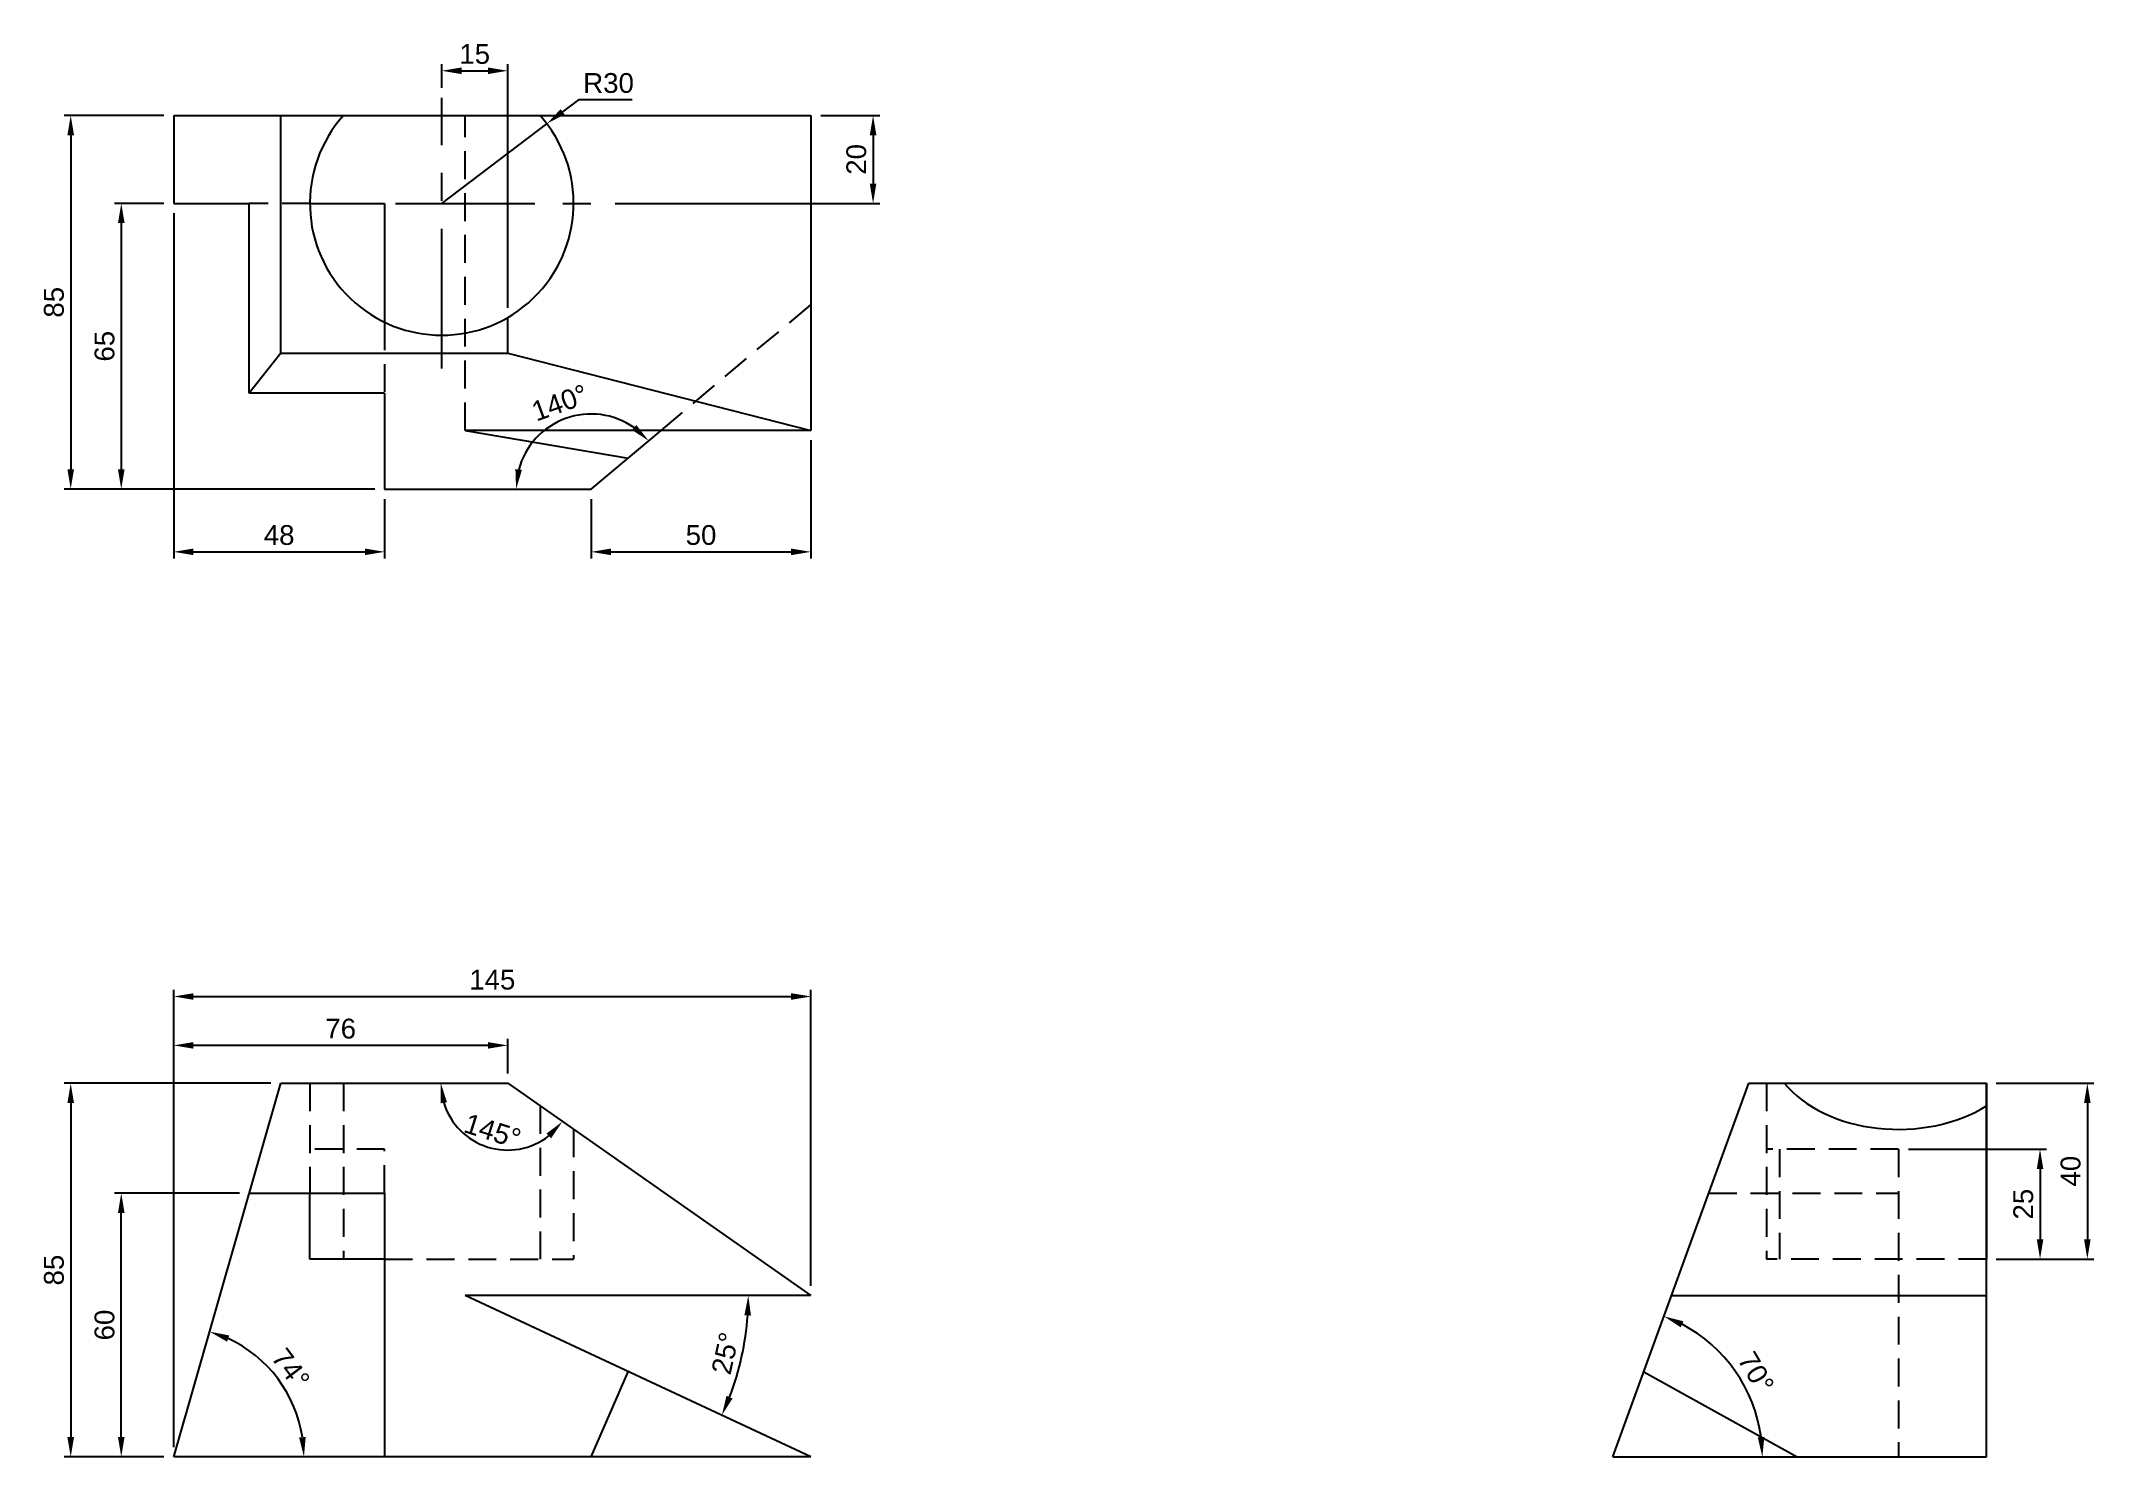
# Model space of a CAD drawing. Header units: millimetres. Extents: x 48 to 515, y 72 to 394.
import ezdxf

# ---------------------------------------------------------------- set-up
doc = ezdxf.new("R2010")
doc.units = ezdxf.units.MM
doc.linetypes.add('CENTER', pattern=[50.8, 31.75, -6.35, 6.35, -6.35])
doc.linetypes.add('HIDDEN', pattern=[9.525, 6.35, -3.175])
for name, color, linetype in [('center', 3, 'CENTER'), ('dim', 1, 'Continuous'), ('hidden', 2, 'HIDDEN'), ('model', 7, 'Continuous')]:
    doc.layers.add(name, color=color, linetype=linetype)
doc.styles.get("Standard").update_dxf_attribs({"font": 'arial.ttf'})
doc.dimstyles.new('ISO-25', dxfattribs={"dimscale": 1.5, "dimtxt": 3, "dimasz": 3, "dimexe": 1, "dimexo": 1.5, "dimgap": 1, "dimtad": 1, "dimtoh": 1, "dimtxsty": 'Standard', "dimcen": 0, "dimadec": 0, "dimazin": 0, "dimtfac": 1, "dimtmove": 0, "dimatfit": 3, "dimfxl": 1, "dimarcsym": 0})

# ---------------------------------------------------------------- blocks, each defined once
blk = doc.blocks.new('*D2')
at = {"layer": 'Defpoints', "color": 0, "transparency": 16777216}
for p in [(77.85, 376.87), (54.42, 291.87), (125.85, 291.87)]:
    blk.add_point(p, dxfattribs=at)
at = {"layer": 'dim', "color": 0, "lineweight": -2, "transparency": 16777216}
for p, q in [((75.6, 376.87), (52.92, 376.87)), ((54.42, 372.37), (54.42, 296.37)), ((123.6, 291.87), (52.92, 291.87))]:
    blk.add_line(p, q, dxfattribs=at)
at = {"layer": 'dim', "color": 0, "transparency": 16777216}
for points in [[(53.67, 372.37), (55.17, 372.37), (54.42, 376.87)], [(53.67, 296.37), (55.17, 296.37), (54.42, 291.87)]]:
    blk.add_solid(points, dxfattribs=at)
at = {"layer": 'dim', "color": 0, "transparency": 16777216, "insert": (50.62, 334.37), "char_height": 4.5, "attachment_point": 5, "rotation": 90}
blk.add_mtext('85', dxfattribs=at)
blk = doc.blocks.new('*D3')
at = {"layer": 'Defpoints', "color": 0, "transparency": 16777216}
for p in [(77.85, 356.87), (65.92, 291.87), (125.85, 291.87)]:
    blk.add_point(p, dxfattribs=at)
at = {"layer": 'dim', "color": 0, "lineweight": -2, "transparency": 16777216}
for p, q in [((75.6, 356.87), (64.42, 356.87)), ((65.92, 352.37), (65.92, 296.37)), ((123.6, 291.87), (64.42, 291.87))]:
    blk.add_line(p, q, dxfattribs=at)
at = {"layer": 'dim', "color": 0, "transparency": 16777216}
for points in [[(65.17, 352.37), (66.67, 352.37), (65.92, 356.87)], [(65.17, 296.37), (66.67, 296.37), (65.92, 291.87)]]:
    blk.add_solid(points, dxfattribs=at)
at = {"layer": 'dim', "color": 0, "transparency": 16777216, "insert": (62.13, 324.37), "char_height": 4.5, "attachment_point": 5, "rotation": 90}
blk.add_mtext('65', dxfattribs=at)
blk = doc.blocks.new('*D4')
at = {"layer": 'Defpoints', "color": 0, "transparency": 16777216}
for p in [(77.85, 356.87), (125.85, 291.87), (125.85, 277.6)]:
    blk.add_point(p, dxfattribs=at)
at = {"layer": 'dim', "color": 0, "lineweight": -2, "transparency": 16777216}
for p, q in [((77.85, 354.62), (77.85, 276.1)), ((125.85, 289.62), (125.85, 276.1)), ((82.35, 277.6), (121.35, 277.6))]:
    blk.add_line(p, q, dxfattribs=at)
at = {"layer": 'dim', "color": 0, "transparency": 16777216}
for points in [[(82.35, 278.35), (82.35, 276.85), (77.85, 277.6)], [(121.35, 278.35), (121.35, 276.85), (125.85, 277.6)]]:
    blk.add_solid(points, dxfattribs=at)
at = {"layer": 'dim', "color": 0, "transparency": 16777216, "insert": (101.85, 281.4), "char_height": 4.5, "attachment_point": 5}
blk.add_mtext('48', dxfattribs=at)
blk = doc.blocks.new('*D5')
at = {"layer": 'Defpoints', "color": 0, "transparency": 16777216}
for p in [(222.85, 305.23), (172.85, 291.87), (222.85, 277.6)]:
    blk.add_point(p, dxfattribs=at)
at = {"layer": 'dim', "color": 0, "lineweight": -2, "transparency": 16777216}
for p, q in [((222.85, 302.98), (222.85, 276.1)), ((172.85, 289.62), (172.85, 276.1)), ((177.35, 277.6), (218.35, 277.6))]:
    blk.add_line(p, q, dxfattribs=at)
at = {"layer": 'dim', "color": 0, "transparency": 16777216}
for points in [[(177.35, 278.35), (177.35, 276.85), (172.85, 277.6)], [(218.35, 278.35), (218.35, 276.85), (222.85, 277.6)]]:
    blk.add_solid(points, dxfattribs=at)
at = {"layer": 'dim', "color": 0, "transparency": 16777216, "insert": (197.85, 281.4), "char_height": 4.5, "attachment_point": 5}
blk.add_mtext('50', dxfattribs=at)
blk = doc.blocks.new('*D6')
at = {"layer": 'Defpoints', "color": 0, "transparency": 16777216}
for p in [(222.85, 376.87), (176.03, 356.87), (237, 356.87)]:
    blk.add_point(p, dxfattribs=at)
at = {"layer": 'dim', "color": 0, "lineweight": -2, "transparency": 16777216}
for p, q in [((225.1, 376.87), (238.5, 376.87)), ((237, 372.37), (237, 361.37)), ((178.28, 356.87), (238.5, 356.87))]:
    blk.add_line(p, q, dxfattribs=at)
at = {"layer": 'dim', "color": 0, "transparency": 16777216}
for points in [[(236.25, 372.37), (237.75, 372.37), (237, 376.87)], [(236.25, 361.37), (237.75, 361.37), (237, 356.87)]]:
    blk.add_solid(points, dxfattribs=at)
at = {"layer": 'dim', "color": 0, "transparency": 16777216, "insert": (233.2, 366.87), "char_height": 4.5, "attachment_point": 5, "rotation": 90}
blk.add_mtext('20', dxfattribs=at)
blk = doc.blocks.new('*D7')
at = {"layer": 'Defpoints', "color": 0, "transparency": 16777216}
for p in [(153.85, 387.03), (138.85, 380.9), (153.85, 330.89)]:
    blk.add_point(p, dxfattribs=at)
at = {"layer": 'dim', "color": 0, "lineweight": -2, "transparency": 16777216}
for p, q in [((138.85, 383.15), (138.85, 388.53)), ((153.85, 333.14), (153.85, 388.53)), ((143.35, 387.03), (149.35, 387.03))]:
    blk.add_line(p, q, dxfattribs=at)
at = {"layer": 'dim', "color": 0, "transparency": 16777216}
for points in [[(143.35, 387.78), (143.35, 386.28), (138.85, 387.03)], [(149.35, 387.78), (149.35, 386.28), (153.85, 387.03)]]:
    blk.add_solid(points, dxfattribs=at)
at = {"layer": 'dim', "color": 0, "transparency": 16777216, "insert": (146.35, 390.83), "char_height": 4.5, "attachment_point": 5}
blk.add_mtext('15', dxfattribs=at)
blk = doc.blocks.new('*D8')
at = {"layer": 'Defpoints', "color": 0, "transparency": 16777216}
for p in [(222.85, 176.46), (222.85, 108.42), (77.85, 71.73)]:
    blk.add_point(p, dxfattribs=at)
at = {"layer": 'dim', "color": 0, "lineweight": -2, "transparency": 16777216}
for p, q in [((77.85, 73.98), (77.85, 177.96)), ((222.85, 110.67), (222.85, 177.96)), ((82.35, 176.46), (218.35, 176.46))]:
    blk.add_line(p, q, dxfattribs=at)
at = {"layer": 'dim', "color": 0, "transparency": 16777216}
for points in [[(82.35, 177.21), (82.35, 175.71), (77.85, 176.46)], [(218.35, 177.21), (218.35, 175.71), (222.85, 176.46)]]:
    blk.add_solid(points, dxfattribs=at)
at = {"layer": 'dim', "color": 0, "transparency": 16777216, "insert": (150.35, 180.26), "char_height": 4.5, "attachment_point": 5}
blk.add_mtext('145', dxfattribs=at)
blk = doc.blocks.new('*D9')
at = {"layer": 'Defpoints', "color": 0, "transparency": 16777216}
for p in [(77.85, 165.34), (153.85, 156.73), (77.85, 73.98)]:
    blk.add_point(p, dxfattribs=at)
at = {"layer": 'dim', "color": 0, "lineweight": -2, "transparency": 16777216}
for p, q in [((77.85, 76.23), (77.85, 166.84)), ((149.35, 165.34), (82.35, 165.34)), ((153.85, 158.98), (153.85, 166.84))]:
    blk.add_line(p, q, dxfattribs=at)
at = {"layer": 'dim', "color": 0, "transparency": 16777216}
for points in [[(82.35, 166.09), (82.35, 164.59), (77.85, 165.34)], [(149.35, 166.09), (149.35, 164.59), (153.85, 165.34)]]:
    blk.add_solid(points, dxfattribs=at)
at = {"layer": 'dim', "color": 0, "transparency": 16777216, "insert": (115.85, 169.13), "char_height": 4.5, "attachment_point": 5}
blk.add_mtext('76', dxfattribs=at)
blk = doc.blocks.new('*D10')
at = {"layer": 'Defpoints', "color": 0, "transparency": 16777216}
for p in [(102.22, 156.73), (54.42, 71.73), (77.85, 71.73)]:
    blk.add_point(p, dxfattribs=at)
at = {"layer": 'dim', "color": 0, "lineweight": -2, "transparency": 16777216}
for p, q in [((99.97, 156.73), (52.92, 156.73)), ((54.42, 152.23), (54.42, 76.23)), ((75.6, 71.73), (52.92, 71.73))]:
    blk.add_line(p, q, dxfattribs=at)
at = {"layer": 'dim', "color": 0, "transparency": 16777216}
for points in [[(53.67, 152.23), (55.17, 152.23), (54.42, 156.73)], [(53.67, 76.23), (55.17, 76.23), (54.42, 71.73)]]:
    blk.add_solid(points, dxfattribs=at)
at = {"layer": 'dim', "color": 0, "transparency": 16777216, "insert": (50.62, 114.23), "char_height": 4.5, "attachment_point": 5, "rotation": 90}
blk.add_mtext('85', dxfattribs=at)
blk = doc.blocks.new('*D11')
at = {"layer": 'Defpoints', "color": 0, "transparency": 16777216}
for p in [(65.92, 131.73), (95.05, 131.73), (77.85, 71.73)]:
    blk.add_point(p, dxfattribs=at)
at = {"layer": 'dim', "color": 0, "lineweight": -2, "transparency": 16777216}
for p, q in [((92.8, 131.73), (64.42, 131.73)), ((65.92, 76.23), (65.92, 127.23)), ((75.6, 71.73), (64.42, 71.73))]:
    blk.add_line(p, q, dxfattribs=at)
at = {"layer": 'dim', "color": 0, "transparency": 16777216}
for points in [[(65.17, 127.23), (66.67, 127.23), (65.92, 131.73)], [(65.17, 76.23), (66.67, 76.23), (65.92, 71.73)]]:
    blk.add_solid(points, dxfattribs=at)
at = {"layer": 'dim', "color": 0, "transparency": 16777216, "insert": (62.13, 101.73), "char_height": 4.5, "attachment_point": 5, "rotation": 90}
blk.add_mtext('60', dxfattribs=at)
blk = doc.blocks.new('*D12')
at = {"layer": 'Defpoints', "color": 0, "transparency": 16777216}
for p in [(490.33, 156.73), (490.33, 116.73), (513.31, 116.73)]:
    blk.add_point(p, dxfattribs=at)
at = {"layer": 'dim', "color": 0, "lineweight": -2, "transparency": 16777216}
for p, q in [((492.58, 156.73), (514.81, 156.73)), ((513.31, 152.23), (513.31, 121.23)), ((492.58, 116.73), (514.81, 116.73))]:
    blk.add_line(p, q, dxfattribs=at)
at = {"layer": 'dim', "color": 0, "transparency": 16777216}
for points in [[(512.56, 152.23), (514.06, 152.23), (513.31, 156.73)], [(512.56, 121.23), (514.06, 121.23), (513.31, 116.73)]]:
    blk.add_solid(points, dxfattribs=at)
at = {"layer": 'dim', "color": 0, "transparency": 16777216, "insert": (509.52, 136.73), "char_height": 4.5, "attachment_point": 5, "rotation": 90}
blk.add_mtext('40', dxfattribs=at)
blk = doc.blocks.new('*D13')
at = {"layer": 'Defpoints', "color": 0, "transparency": 16777216}
for p in [(470.33, 141.73), (490.33, 116.73), (502.55, 116.73)]:
    blk.add_point(p, dxfattribs=at)
at = {"layer": 'dim', "color": 0, "lineweight": -2, "transparency": 16777216}
for p, q in [((472.58, 141.73), (504.05, 141.73)), ((502.55, 137.23), (502.55, 121.23)), ((492.58, 116.73), (504.05, 116.73))]:
    blk.add_line(p, q, dxfattribs=at)
at = {"layer": 'dim', "color": 0, "transparency": 16777216}
for points in [[(501.8, 137.23), (503.3, 137.23), (502.55, 141.73)], [(501.8, 121.23), (503.3, 121.23), (502.55, 116.73)]]:
    blk.add_solid(points, dxfattribs=at)
at = {"layer": 'dim', "color": 0, "transparency": 16777216, "insert": (498.75, 129.23), "char_height": 4.5, "attachment_point": 5, "rotation": 90}
blk.add_mtext('25', dxfattribs=at)
blk = doc.blocks.new('*D14')
at = {"layer": 'Defpoints', "color": 0, "transparency": 16777216}
for p in [(162.77, 374.99), (138.85, 356.87)]:
    blk.add_point(p, dxfattribs=at)
at = {"layer": 'dim', "color": 0, "lineweight": -2, "transparency": 16777216}
for p, q in [((169.94, 380.42), (166.35, 377.7)), ((182.18, 380.42), (169.94, 380.42)), ((138.85, 356.87), (162.77, 374.99))]:
    blk.add_line(p, q, dxfattribs=at)
at = {"layer": 'dim', "color": 0, "transparency": 16777216}
blk.add_solid([(165.9, 378.3), (166.81, 377.1), (162.77, 374.99)], dxfattribs=at)
at = {"layer": 'dim', "color": 0, "transparency": 16777216, "insert": (176.81, 384.22), "char_height": 4.5, "attachment_point": 5}
blk.add_mtext('R30', dxfattribs=at)
blk = doc.blocks.new('*D15')
at = {"layer": 'Defpoints', "color": 0, "transparency": 16777216}
for p in [(173.84, 308.93), (188.76, 305.23), (125.85, 291.87), (172.85, 291.87), (172.85, 291.87)]:
    blk.add_point(p, dxfattribs=at)
at = {"layer": 'dim', "color": 0, "lineweight": -2, "transparency": 16777216}
blk.add_arc((172.85, 291.87), 17.08, 55.1351, 164.8649, dxfattribs=at)
at = {"layer": 'dim', "color": 0, "transparency": 16777216}
for points in [[(183.12, 306.45), (182.11, 305.34), (185.94, 302.86)], [(157.1, 296.24), (155.61, 296.43), (155.77, 291.87)]]:
    blk.add_solid(points, dxfattribs=at)
at = {"layer": 'dim', "color": 0, "transparency": 16777216, "insert": (165.71, 311.5), "char_height": 4.5, "attachment_point": 5, "rotation": 20}
blk.add_mtext('140°', dxfattribs=at)
blk = doc.blocks.new('*D16')
at = {"layer": 'Defpoints', "color": 0, "transparency": 16777216}
for p in [(102.22, 156.73), (153.85, 156.73), (153.85, 156.73), (143.74, 145.37), (222.85, 108.42)]:
    blk.add_point(p, dxfattribs=at)
at = {"layer": 'dim', "color": 0, "lineweight": -2, "transparency": 16777216}
blk.add_arc((153.85, 156.73), 15.21, 197.0186, 307.9814, dxfattribs=at)
at = {"layer": 'dim', "color": 0, "transparency": 16777216}
for points in [[(138.57, 152.17), (140.05, 152.39), (138.64, 156.73)], [(162.66, 145.26), (163.75, 144.23), (166.31, 148.01)]]:
    blk.add_solid(points, dxfattribs=at)
at = {"layer": 'dim', "color": 0, "transparency": 16777216, "insert": (150.42, 145.85), "char_height": 4.5, "attachment_point": 5, "rotation": 342.5}
blk.add_mtext('145°', dxfattribs=at)
blk = doc.blocks.new('*D17')
at = {"layer": 'Defpoints', "color": 0, "transparency": 16777216}
for p in [(102.22, 156.73), (104.78, 84.1), (77.85, 71.73), (77.85, 71.73), (222.85, 71.73)]:
    blk.add_point(p, dxfattribs=at)
at = {"layer": 'dim', "color": 0, "lineweight": -2, "transparency": 16777216}
blk.add_arc((77.85, 71.73), 29.64, 8.7076, 65.2924, dxfattribs=at)
at = {"layer": 'dim', "color": 0, "transparency": 16777216}
for points in [[(89.98, 97.95), (90.5, 99.36), (86.02, 100.22)], [(107.89, 76.27), (106.4, 76.16), (107.49, 71.73)]]:
    blk.add_solid(points, dxfattribs=at)
at = {"layer": 'dim', "color": 0, "transparency": 16777216, "insert": (104.52, 91.82), "char_height": 4.5, "attachment_point": 5, "rotation": 307}
blk.add_mtext('74°', dxfattribs=at)
blk = doc.blocks.new('*D18')
at = {"layer": 'Defpoints', "color": 0, "transparency": 16777216}
for p in [(144.18, 108.42), (144.18, 108.42), (222.85, 108.42), (205.91, 89.93), (222.85, 71.73)]:
    blk.add_point(p, dxfattribs=at)
at = {"layer": 'dim', "color": 0, "lineweight": -2, "transparency": 16777216}
blk.add_arc((144.18, 108.42), 64.44, 339.0022, 355.9978, dxfattribs=at)
at = {"layer": 'dim', "color": 0, "transparency": 16777216}
for points in [[(207.71, 103.94), (209.21, 103.89), (208.61, 108.42)], [(205.02, 85.03), (203.64, 85.62), (202.58, 81.18)]]:
    blk.add_solid(points, dxfattribs=at)
at = {"layer": 'dim', "color": 0, "transparency": 16777216, "insert": (203.38, 95.29), "char_height": 4.5, "attachment_point": 5, "rotation": 77.5}
blk.add_mtext('25°', dxfattribs=at)
blk = doc.blocks.new('*D19')
at = {"layer": 'Defpoints', "color": 0, "transparency": 16777216}
for p in [(436.27, 156.73), (428.68, 96.48), (405.33, 71.73), (405.33, 71.73), (490.33, 71.73)]:
    blk.add_point(p, dxfattribs=at)
at = {"layer": 'dim', "color": 0, "lineweight": -2, "transparency": 16777216}
blk.add_arc((405.33, 71.73), 34.03, 7.5818, 62.4182, dxfattribs=at)
at = {"layer": 'dim', "color": 0, "transparency": 16777216}
for points in [[(420.78, 101.21), (421.39, 102.58), (416.97, 103.71)], [(439.81, 76.27), (438.32, 76.17), (439.36, 71.73)]]:
    blk.add_solid(points, dxfattribs=at)
at = {"layer": 'dim', "color": 0, "transparency": 16777216, "insert": (437.91, 90.95), "char_height": 4.5, "attachment_point": 5, "rotation": 300.5443}
blk.add_mtext('70°', dxfattribs=at)

msp = doc.modelspace()

# ---------------------------------------------------------------- linework, layer by layer
at = {"layer": 'center'}
for p, q in [((138.85, 319.337), (138.85, 380.899)), ((128.312, 356.874), (176.029, 356.874))]:
    msp.add_line(p, q, dxfattribs=at)
at = {"layer": 'hidden'}
for p, q in [((144.178, 305.226), (144.178, 376.874)), ((108.85, 356.874), (95.055, 356.874)), ((188.763, 305.226), (222.85, 333.829)), ((125.85, 329.837), (125.85, 313.712)), ((108.85, 156.729), (108.85, 131.729)), ((116.49, 156.729), (116.49, 116.729)), ((440.33, 156.729), (440.33, 116.729)), ((161.211, 151.575), (161.211, 116.729)), ((168.85, 146.226), (168.85, 116.729)), ((125.85, 141.729), (108.85, 141.729)), ((125.85, 131.729), (125.85, 141.729)), ((470.33, 141.729), (440.33, 141.729)), ((443.293, 141.729), (443.293, 116.729)), ((470.33, 141.729), (470.33, 71.729)), ((427.169, 131.729), (470.33, 131.729)), ((125.85, 116.729), (168.85, 116.729)), ((490.33, 116.729), (440.33, 116.729))]:
    msp.add_line(p, q, dxfattribs=at)
at = {"layer": 'model'}
for p, q in [((77.85, 376.874), (222.85, 376.874)), ((77.85, 376.874), (77.85, 356.874)), ((102.224, 322.811), (102.224, 376.874)), ((222.85, 376.874), (222.85, 305.226)), ((77.85, 356.874), (95.055, 356.874)), ((95.055, 313.712), (95.055, 356.874)), ((108.85, 356.874), (125.85, 356.874)), ((125.85, 356.874), (125.85, 329.837)), ((153.85, 322.811), (153.85, 330.893)), ((102.224, 322.811), (95.055, 313.712)), ((102.224, 322.811), (153.85, 322.811)), ((153.85, 322.811), (222.85, 305.226)), ((125.85, 313.712), (95.055, 313.712)), ((125.85, 313.712), (125.85, 291.874)), ((222.85, 305.226), (144.178, 305.226)), ((144.178, 305.226), (181.262, 298.932)), ((172.85, 291.874), (188.763, 305.226)), ((125.85, 291.874), (172.85, 291.874)), ((77.85, 71.729), (102.224, 156.729)), ((102.224, 156.729), (153.85, 156.729)), ((153.85, 156.729), (222.85, 108.415)), ((405.33, 71.729), (436.268, 156.729)), ((436.268, 156.729), (490.33, 156.729)), ((490.33, 71.729), (490.33, 156.729)), ((490.33, 156.729), (490.33, 116.729)), ((95.055, 131.729), (125.85, 131.729)), ((108.85, 116.729), (108.85, 131.729)), ((125.85, 131.729), (125.85, 71.729)), ((125.85, 116.729), (108.85, 116.729)), ((222.85, 108.415), (144.178, 108.415)), ((222.85, 71.729), (144.178, 108.415)), ((418.683, 108.415), (490.33, 108.415)), ((172.85, 71.729), (181.262, 91.122)), ((412.389, 91.122), (447.285, 71.729)), ((222.85, 71.729), (77.85, 71.729)), ((405.33, 71.729), (490.33, 71.729))]:
    msp.add_line(p, q, dxfattribs=at)
msp.add_arc((138.85, 356.874), 30, 138.18969, 41.81031, dxfattribs=at)
msp.add_ellipse((470.33, 167.233), major_axis=(30, 0), ratio=0.7002075, start_param=3.6651914, end_param=5.4421166, dxfattribs=at)

# ---------------------------------------------------------------- dimensions: what is measured, and where the dimension line sits
at = {"layer": 'dim'}
for base, p1, p2, picture, middle in [((153.85, 387.033), (138.85, 380.899), (153.85, 330.893), '*D7', (146.35, 390.83)), ((125.85, 277.601), (77.85, 356.874), (125.85, 291.874), '*D4', (101.85, 281.399)), ((222.85, 277.601), (172.85, 291.874), (222.85, 305.226), '*D5', (197.85, 281.399)), ((222.85, 176.464), (77.85, 71.729), (222.85, 108.415), '*D8', (150.35, 180.262)), ((77.85, 165.336), (153.85, 156.729), (77.85, 73.979), '*D9', (115.85, 169.133))]:
    dim = msp.add_linear_dim(base=base, p1=p1, p2=p2, dimstyle='ISO-25', dxfattribs=at)
    dim.commit()
    dim.dimension.update_dxf_attribs({"geometry": picture, "text_midpoint": middle})
dim = msp.add_radius_dim(center=(138.85, 356.874), mpoint=(162.766, 374.986), dimstyle='ISO-25', dxfattribs=at)
dim.commit()
dim.dimension.update_dxf_attribs({"geometry": '*D14', "text_midpoint": (176.81, 384.218)})
for base, p1, p2, picture, middle in [((54.421, 291.874), (77.85, 376.874), (125.85, 291.874), '*D2', (50.624, 334.374)), ((236.997, 356.874), (222.85, 376.874), (176.029, 356.874), '*D6', (233.199, 366.874)), ((65.925, 291.874), (77.85, 356.874), (125.85, 291.874), '*D3', (62.127, 324.374)), ((54.421, 71.729), (102.224, 156.729), (77.85, 71.729), '*D10', (50.624, 114.229)), ((513.313, 116.729), (490.33, 156.729), (490.33, 116.729), '*D12', (509.515, 136.729)), ((502.551, 116.729), (470.33, 141.729), (490.33, 116.729), '*D13', (498.754, 129.229)), ((65.925, 131.729), (77.85, 71.729), (95.055, 131.729), '*D11', (62.127, 101.729))]:
    dim = msp.add_linear_dim(base=base, p1=p1, p2=p2, angle=90, dimstyle='ISO-25', dxfattribs=at)
    dim.commit()
    dim.dimension.update_dxf_attribs({"geometry": picture, "text_midpoint": middle})
for base, line1, line2, picture, middle in [((173.844, 308.93), ((125.85, 291.874), (172.85, 291.874)), ((172.85, 291.874), (188.763, 305.226)), '*D15', (165.708, 311.497)), ((104.784, 84.099), ((77.85, 71.729), (102.224, 156.729)), ((222.85, 71.729), (77.85, 71.729)), '*D17', (104.515, 91.823)), ((143.741, 145.37), ((102.224, 156.729), (153.85, 156.729)), ((153.85, 156.729), (222.85, 108.415)), '*D16', (150.42, 145.849)), ((205.906, 89.935), ((222.85, 108.415), (144.178, 108.415)), ((222.85, 71.729), (144.178, 108.415)), '*D18', (203.378, 95.291))]:
    dim = msp.add_angular_dim_2l(base=base, line1=line1, line2=line2, dimstyle='ISO-25', dxfattribs=at)
    dim.commit()
    dim.dimension.update_dxf_attribs({"geometry": picture, "text_midpoint": middle})
dim = msp.add_angular_dim_2l(base=(428.684, 96.483), line1=((405.33, 71.729), (436.268, 156.729)), line2=((405.33, 71.729), (490.33, 71.729)), dimstyle='ISO-25', dxfattribs=at)
dim.commit()
dim.dimension.update_dxf_attribs({"geometry": '*D19', "text_midpoint": (434.64, 89.024), "dimtype": 162})

doc.saveas('drawing.dxf')
